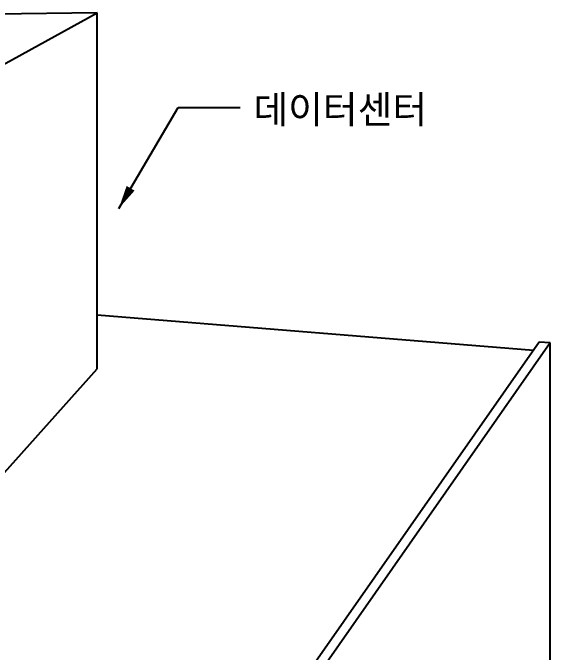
# Model space of a CAD drawing. Header units: millimetres. Extents: x -86 to 11742, y 5229 to 11464.
# Drawn here: x 1355.6 to 1408, y 5686 to 5748.3 of the extents above; entities that cross this region are included whole.
import ezdxf

# ---------------------------------------------------------------- set-up
doc = ezdxf.new("R2010")
doc.units = ezdxf.units.MM
doc.header["$LTSCALE"] = 5
doc.layers.get('0').update_dxf_attribs({"linetype": 'CONTINUOUS'})
doc.layers.add('AUTO', color=7, linetype='CONTINUOUS')
doc.styles.add('QQ', font='MALGUN.TTF.TTF')

msp = doc.modelspace()

# ---------------------------------------------------------------- linework, layer by layer
at = {"color": 4}
for p, q in [((1363.837, 5748.34), (1351.727, 5748.182)), ((1353.645, 5742.725), (1363.837, 5748.34)), ((1363.837, 5713.631), (1363.837, 5748.34)), ((1352.551, 5701.057), (1363.837, 5713.631))]:
    msp.add_line(p, q, dxfattribs=at)
at = {"color": 11}
for p, q in [((1363.837, 5718.905), (1406.375, 5715.464)), ((1406.915, 5716.236), (1382.449, 5681.301)), ((1408, 5716.173), (1383.507, 5681.175)), ((1408.004, 5716.173), (1406.915, 5716.236)), ((1408.004, 5669.263), (1408.004, 5716.173))]:
    msp.add_line(p, q, dxfattribs=at)
at = {"layer": 'AUTO', "color": 2}
for p, q in [((1365.946, 5729.262), (1371.73, 5739.113)), ((1371.73, 5739.113), (1377.778, 5739.113))]:
    msp.add_line(p, q, dxfattribs=at)
msp.add_lwpolyline([(1365.928, 5729.273, 0, 0.9, 0), (1367.082, 5731.239, 0.9, 0.9, 0)], format="xyseb", dxfattribs=at)

# ---------------------------------------------------------------- texts
at = {"layer": 'AUTO', "color": 7, "style": 'QQ'}
msp.add_text('데이터센터', height=2.7, dxfattribs=at).set_placement((1379.057, 5737.567))

doc.saveas('drawing.dxf')
